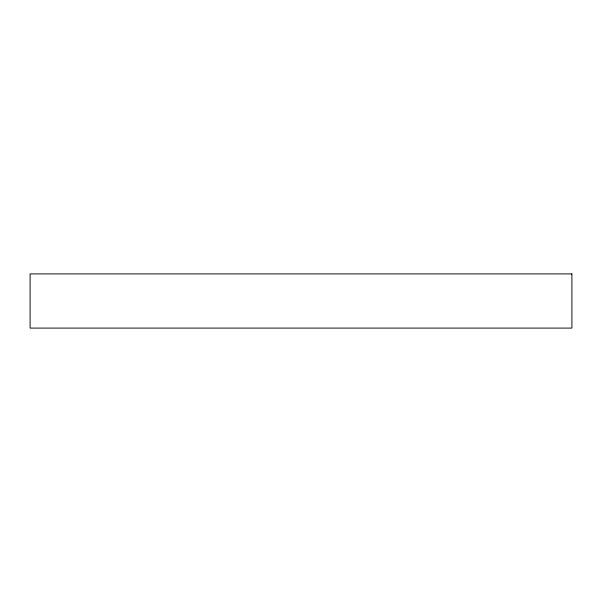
<?xml version="1.0" encoding="UTF-8"?>
<svg xmlns="http://www.w3.org/2000/svg" width="602" height="602" viewBox="0 0 602 602"><rect width="100%" height="100%" fill="white"/><g stroke="black" fill="none" stroke-linecap="round" stroke-linejoin="round"><path stroke-width="0.9" d="M571.9 273.91L30.1 273.91L30.1 328.09L571.9 328.09L571.9 273.91"/></g></svg>
